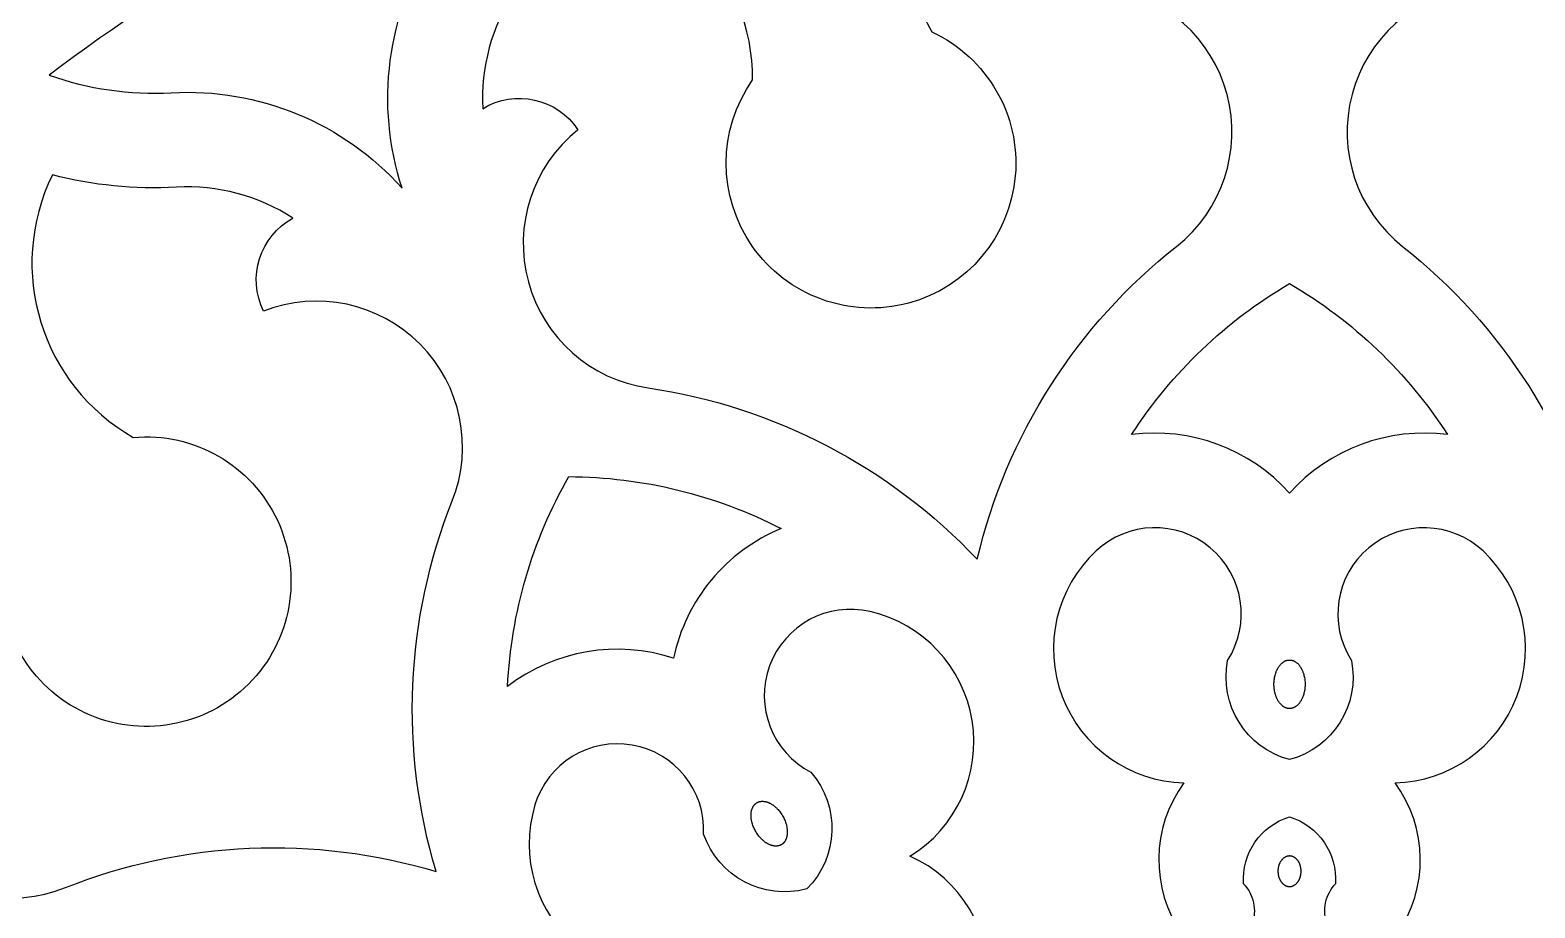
# Model space of a CAD drawing. Extents: x 10744 to 12749, y 6669 to 8676.
# Drawn here: x 11480.5 to 11798.5, y 7845.2 to 8030.8 of the extents above; entities that cross this region are included whole.
import ezdxf

# ---------------------------------------------------------------- set-up
doc = ezdxf.new("R2010")
doc.units = 0
doc.layers.add('LAYER_01', color=1, linetype='CONTINUOUS')

msp = doc.modelspace()

# ---------------------------------------------------------------- linework, layer by layer
at = {"layer": 'LAYER_01'}
for points in [[(11633.19, 8020.21, 0.395706), (11593.69, 8062.75, -0.07715), (11582.82, 8038.76, 0.159346), (11576.18, 8014.15, -0.402688), (11596.3, 8009.71, 0.655404), (11611.12, 7955.12, -0.168973), (11680.65, 7918.91, -0.168973), (11722.77, 7985.04, 0.655404), (11708.3, 8039.73, -0.402688), (11723.5, 8053.63, 0.159346), (11705.46, 8071.62, -0.07715), (11684.04, 8086.96, 0.395706), (11671.1, 8030.37, -2.755711)], [(11822.21, 8030.37, 0.395706), (11809.27, 8086.96, -0.07715), (11787.86, 8071.62, 0.159346), (11769.81, 8053.63, -0.402688), (11785.01, 8039.73, 0.655404), (11770.55, 7985.04, -0.168973), (11812.66, 7918.91, -0.168973), (11882.2, 7955.12, 0.655404), (11897.02, 8009.71, -0.402688), (11917.13, 8014.15, 0.159346), (11910.5, 8038.76, -0.07715), (11899.63, 8062.75, 0.395706), (11860.12, 8020.21, -2.755711)], [(11575.76, 8073.91, 0.060588), (11484.54, 8021.25, 0.099926), (11510.34, 8017.53, -0.227654), (11559.14, 7997.36, -0.227654), (11566.08, 8049.71, 0.099926)], [(11566.33, 7852.9, -0.168973), (11569.73, 7931.23, 0.655404), (11529.87, 7971.36, -0.402688), (11536.08, 7991, 0.159346), (11511.45, 7997.56, -0.07715), (11485.24, 8000.14, 0.395706), (11502.33, 7944.66, -2.755711), (11474.57, 7916.9, 0.395706), (11419.09, 7933.99, -0.07715), (11421.67, 7907.78, 0.159346), (11428.23, 7883.15, -0.402688), (11447.87, 7889.36, 0.655404), (11488, 7849.5, -0.168973)], [(11746.66, 7932.88, 0.246903), (11713.29, 7945.25, -0.117913), (11746.66, 7977.19, -0.117913), (11780.03, 7945.25, 0.246903)], [(11616.5, 7898.01, 0.246903), (11581.42, 7892.03, -0.117913), (11594.35, 7936.38, -0.117913), (11639.22, 7925.4, 0.246903)], [(11746.66, 7876.56, -0.394356), (11733.58, 7897.51, 0.882071), (11705.77, 7920.66, 0.670603), (11724.33, 7871.64, 0.318431), (11723.9, 7839.69, 1.084367), (11736.95, 7850.33, -0.346252), (11746.66, 7864.48, -0.346252), (11756.37, 7850.33, 1.084367), (11769.42, 7839.69, 0.318431), (11768.98, 7871.64, 0.670603), (11787.54, 7920.66, 0.882071), (11759.74, 7897.51, -0.394356)], [(11644.66, 7849.23, -0.394356), (11622.86, 7860.83, 0.882071), (11587.21, 7866.98, 0.670603), (11627.79, 7833.81, 0.318431), (11643.39, 7805.92, 1.084367), (11649.37, 7821.66, -0.346252), (11650.7, 7838.77, -0.346252), (11666.19, 7831.37, 1.084367), (11682.81, 7828.68, 0.318431), (11666.46, 7856.14, 0.670603), (11658.02, 7907.86, 0.882071), (11645.52, 7873.91, -0.394356)]]:
    msp.add_lwpolyline(points, format="xyb", close=True, dxfattribs=at)
for points in [[(11746.66, 7887.35), (11746.58, 7887.35), (11746.55, 7887.35), (11746.51, 7887.35), (11746.47, 7887.36), (11746.44, 7887.36), (11746.4, 7887.36), (11746.36, 7887.37), (11746.32, 7887.37), (11746.29, 7887.38), (11746.25, 7887.39), (11746.21, 7887.39), (11746.17, 7887.4), (11746.14, 7887.41), (11746.1, 7887.42), (11746.06, 7887.43), (11746.02, 7887.44), (11745.98, 7887.46), (11745.95, 7887.47), (11745.91, 7887.48), (11745.83, 7887.51), (11745.75, 7887.55), (11745.68, 7887.58), (11745.6, 7887.62), (11745.52, 7887.66), (11745.45, 7887.71), (11745.37, 7887.76), (11745.3, 7887.81), (11745.22, 7887.86), (11745.15, 7887.92), (11745.07, 7887.98), (11745, 7888.05), (11744.93, 7888.11), (11744.86, 7888.18), (11744.79, 7888.26), (11744.72, 7888.33), (11744.65, 7888.41), (11744.59, 7888.5), (11744.52, 7888.58), (11744.46, 7888.67), (11744.39, 7888.76), (11744.33, 7888.85), (11744.27, 7888.95), (11744.22, 7889.04), (11744.16, 7889.14), (11744.11, 7889.24), (11744.05, 7889.35), (11744, 7889.45), (11743.95, 7889.56), (11743.91, 7889.67), (11743.86, 7889.78), (11743.82, 7889.89), (11743.78, 7890.01), (11743.74, 7890.12), (11743.7, 7890.24), (11743.67, 7890.35), (11743.63, 7890.47), (11743.6, 7890.59), (11743.55, 7890.83), (11743.5, 7891.07), (11743.46, 7891.31), (11743.43, 7891.55), (11743.4, 7891.78), (11743.38, 7892.02), (11743.37, 7892.25), (11743.37, 7892.48), (11743.37, 7892.71), (11743.38, 7892.94), (11743.4, 7893.18), (11743.43, 7893.41), (11743.46, 7893.65), (11743.5, 7893.89), (11743.55, 7894.13), (11743.6, 7894.37), (11743.63, 7894.49), (11743.67, 7894.6), (11743.7, 7894.72), (11743.74, 7894.84), (11743.78, 7894.95), (11743.82, 7895.07), (11743.86, 7895.18), (11743.91, 7895.29), (11743.95, 7895.4), (11744, 7895.51), (11744.05, 7895.61), (11744.11, 7895.71), (11744.16, 7895.82), (11744.22, 7895.92), (11744.27, 7896.01), (11744.33, 7896.11), (11744.39, 7896.2), (11744.46, 7896.29), (11744.52, 7896.38), (11744.59, 7896.46), (11744.65, 7896.55), (11744.72, 7896.63), (11744.79, 7896.7), (11744.86, 7896.78), (11744.93, 7896.85), (11745, 7896.91), (11745.07, 7896.98), (11745.15, 7897.04), (11745.22, 7897.1), (11745.3, 7897.15), (11745.37, 7897.2), (11745.45, 7897.25), (11745.52, 7897.3), (11745.6, 7897.34), (11745.68, 7897.38), (11745.75, 7897.41), (11745.83, 7897.45), (11745.91, 7897.48), (11745.95, 7897.49), (11745.98, 7897.5), (11746.02, 7897.52), (11746.06, 7897.53), (11746.1, 7897.54), (11746.14, 7897.55), (11746.17, 7897.56), (11746.21, 7897.56), (11746.25, 7897.57), (11746.29, 7897.58), (11746.32, 7897.59), (11746.36, 7897.59), (11746.4, 7897.6), (11746.44, 7897.6), (11746.47, 7897.6), (11746.51, 7897.61), (11746.55, 7897.61), (11746.58, 7897.61), (11746.66, 7897.61), (11746.73, 7897.61), (11746.77, 7897.61), (11746.8, 7897.61), (11746.84, 7897.6), (11746.88, 7897.6), (11746.92, 7897.6), (11746.95, 7897.59), (11746.99, 7897.59), (11747.03, 7897.58), (11747.07, 7897.57), (11747.1, 7897.56), (11747.14, 7897.56), (11747.18, 7897.55), (11747.22, 7897.54), (11747.26, 7897.53), (11747.29, 7897.52), (11747.33, 7897.5), (11747.37, 7897.49), (11747.41, 7897.48), (11747.49, 7897.45), (11747.56, 7897.41), (11747.64, 7897.38), (11747.71, 7897.34), (11747.79, 7897.3), (11747.87, 7897.25), (11747.94, 7897.2), (11748.02, 7897.15), (11748.09, 7897.1), (11748.17, 7897.04), (11748.24, 7896.98), (11748.31, 7896.91), (11748.38, 7896.85), (11748.46, 7896.78), (11748.53, 7896.7), (11748.59, 7896.63), (11748.66, 7896.55), (11748.73, 7896.46), (11748.79, 7896.38), (11748.86, 7896.29), (11748.92, 7896.2), (11748.98, 7896.11), (11749.04, 7896.01), (11749.1, 7895.92), (11749.15, 7895.82), (11749.21, 7895.71), (11749.26, 7895.61), (11749.31, 7895.51), (11749.36, 7895.4), (11749.41, 7895.29), (11749.45, 7895.18), (11749.5, 7895.07), (11749.54, 7894.95), (11749.58, 7894.84), (11749.61, 7894.72), (11749.65, 7894.6), (11749.68, 7894.49), (11749.71, 7894.37), (11749.77, 7894.13), (11749.82, 7893.89), (11749.86, 7893.65), (11749.89, 7893.41), (11749.91, 7893.18), (11749.93, 7892.94), (11749.94, 7892.71), (11749.94, 7892.48), (11749.94, 7892.25), (11749.93, 7892.02), (11749.91, 7891.78), (11749.89, 7891.55), (11749.86, 7891.31), (11749.82, 7891.07), (11749.77, 7890.83), (11749.71, 7890.59), (11749.68, 7890.47), (11749.65, 7890.35), (11749.61, 7890.24), (11749.58, 7890.12), (11749.54, 7890.01), (11749.5, 7889.89), (11749.45, 7889.78), (11749.41, 7889.67), (11749.36, 7889.56), (11749.31, 7889.45), (11749.26, 7889.35), (11749.21, 7889.24), (11749.15, 7889.14), (11749.1, 7889.04), (11749.04, 7888.95), (11748.98, 7888.85), (11748.92, 7888.76), (11748.86, 7888.67), (11748.79, 7888.58), (11748.73, 7888.5), (11748.66, 7888.41), (11748.59, 7888.33), (11748.53, 7888.26), (11748.46, 7888.18), (11748.38, 7888.11), (11748.31, 7888.05), (11748.24, 7887.98), (11748.17, 7887.92), (11748.09, 7887.86), (11748.02, 7887.81), (11747.94, 7887.76), (11747.87, 7887.71), (11747.79, 7887.66), (11747.71, 7887.62), (11747.64, 7887.58), (11747.56, 7887.55), (11747.49, 7887.51), (11747.41, 7887.48), (11747.37, 7887.47), (11747.33, 7887.46), (11747.29, 7887.44), (11747.26, 7887.43), (11747.22, 7887.42), (11747.18, 7887.41), (11747.14, 7887.4), (11747.1, 7887.39), (11747.07, 7887.39), (11747.03, 7887.38), (11746.99, 7887.37), (11746.95, 7887.37), (11746.92, 7887.36), (11746.88, 7887.36), (11746.84, 7887.36), (11746.8, 7887.35), (11746.77, 7887.35), (11746.73, 7887.35)], [(11639.27, 7858.57), (11639.21, 7858.54), (11639.17, 7858.52), (11639.14, 7858.5), (11639.11, 7858.49), (11639.07, 7858.47), (11639.04, 7858.46), (11639, 7858.44), (11638.97, 7858.43), (11638.93, 7858.42), (11638.9, 7858.4), (11638.86, 7858.39), (11638.82, 7858.38), (11638.79, 7858.37), (11638.75, 7858.36), (11638.71, 7858.35), (11638.67, 7858.34), (11638.63, 7858.33), (11638.59, 7858.32), (11638.55, 7858.32), (11638.47, 7858.3), (11638.39, 7858.29), (11638.3, 7858.29), (11638.22, 7858.28), (11638.13, 7858.28), (11638.04, 7858.28), (11637.95, 7858.28), (11637.86, 7858.29), (11637.77, 7858.3), (11637.68, 7858.31), (11637.58, 7858.33), (11637.49, 7858.35), (11637.39, 7858.37), (11637.3, 7858.4), (11637.2, 7858.43), (11637.1, 7858.46), (11637, 7858.49), (11636.9, 7858.53), (11636.8, 7858.57), (11636.71, 7858.62), (11636.61, 7858.66), (11636.51, 7858.71), (11636.41, 7858.77), (11636.31, 7858.82), (11636.21, 7858.88), (11636.11, 7858.94), (11636.02, 7859), (11635.92, 7859.07), (11635.82, 7859.14), (11635.73, 7859.21), (11635.63, 7859.28), (11635.54, 7859.36), (11635.45, 7859.44), (11635.36, 7859.52), (11635.27, 7859.6), (11635.18, 7859.68), (11635.09, 7859.77), (11635, 7859.85), (11634.84, 7860.03), (11634.67, 7860.22), (11634.52, 7860.4), (11634.37, 7860.59), (11634.23, 7860.79), (11634.1, 7860.98), (11633.98, 7861.18), (11633.86, 7861.37), (11633.75, 7861.57), (11633.64, 7861.78), (11633.54, 7861.99), (11633.44, 7862.21), (11633.35, 7862.43), (11633.26, 7862.66), (11633.18, 7862.89), (11633.11, 7863.13), (11633.08, 7863.24), (11633.05, 7863.36), (11633.02, 7863.48), (11633, 7863.6), (11632.97, 7863.72), (11632.95, 7863.84), (11632.93, 7863.96), (11632.92, 7864.08), (11632.9, 7864.19), (11632.89, 7864.31), (11632.88, 7864.43), (11632.88, 7864.54), (11632.87, 7864.66), (11632.87, 7864.77), (11632.87, 7864.89), (11632.88, 7865), (11632.88, 7865.11), (11632.89, 7865.22), (11632.9, 7865.33), (11632.92, 7865.43), (11632.93, 7865.54), (11632.95, 7865.64), (11632.98, 7865.74), (11633, 7865.84), (11633.03, 7865.94), (11633.05, 7866.03), (11633.08, 7866.12), (11633.12, 7866.21), (11633.15, 7866.3), (11633.19, 7866.38), (11633.23, 7866.47), (11633.27, 7866.55), (11633.31, 7866.62), (11633.36, 7866.7), (11633.41, 7866.77), (11633.45, 7866.84), (11633.5, 7866.91), (11633.56, 7866.97), (11633.58, 7867), (11633.61, 7867.03), (11633.64, 7867.06), (11633.66, 7867.09), (11633.69, 7867.12), (11633.72, 7867.15), (11633.75, 7867.17), (11633.78, 7867.2), (11633.8, 7867.22), (11633.83, 7867.25), (11633.86, 7867.27), (11633.89, 7867.3), (11633.92, 7867.32), (11633.95, 7867.34), (11633.98, 7867.36), (11634.01, 7867.39), (11634.04, 7867.41), (11634.08, 7867.43), (11634.14, 7867.46), (11634.2, 7867.5), (11634.23, 7867.52), (11634.27, 7867.53), (11634.3, 7867.55), (11634.34, 7867.56), (11634.37, 7867.58), (11634.4, 7867.59), (11634.44, 7867.61), (11634.48, 7867.62), (11634.51, 7867.63), (11634.55, 7867.64), (11634.59, 7867.66), (11634.62, 7867.67), (11634.66, 7867.68), (11634.7, 7867.69), (11634.74, 7867.7), (11634.78, 7867.71), (11634.82, 7867.71), (11634.86, 7867.72), (11634.94, 7867.73), (11635.02, 7867.74), (11635.1, 7867.75), (11635.19, 7867.76), (11635.28, 7867.76), (11635.37, 7867.76), (11635.46, 7867.75), (11635.55, 7867.74), (11635.64, 7867.73), (11635.73, 7867.72), (11635.83, 7867.7), (11635.92, 7867.69), (11636.02, 7867.66), (11636.11, 7867.64), (11636.21, 7867.61), (11636.31, 7867.58), (11636.41, 7867.54), (11636.51, 7867.5), (11636.6, 7867.46), (11636.7, 7867.42), (11636.8, 7867.37), (11636.9, 7867.32), (11637, 7867.27), (11637.1, 7867.21), (11637.2, 7867.16), (11637.3, 7867.1), (11637.39, 7867.03), (11637.49, 7866.97), (11637.59, 7866.9), (11637.68, 7866.83), (11637.78, 7866.75), (11637.87, 7866.68), (11637.96, 7866.6), (11638.05, 7866.52), (11638.14, 7866.44), (11638.23, 7866.35), (11638.32, 7866.27), (11638.41, 7866.18), (11638.57, 7866), (11638.73, 7865.82), (11638.89, 7865.63), (11639.04, 7865.44), (11639.18, 7865.25), (11639.31, 7865.05), (11639.43, 7864.86), (11639.55, 7864.66), (11639.66, 7864.46), (11639.77, 7864.25), (11639.87, 7864.04), (11639.97, 7863.82), (11640.06, 7863.6), (11640.15, 7863.37), (11640.22, 7863.14), (11640.3, 7862.91), (11640.33, 7862.79), (11640.36, 7862.67), (11640.39, 7862.55), (11640.41, 7862.44), (11640.43, 7862.32), (11640.46, 7862.2), (11640.47, 7862.08), (11640.49, 7861.96), (11640.5, 7861.84), (11640.52, 7861.73), (11640.53, 7861.61), (11640.53, 7861.49), (11640.54, 7861.38), (11640.54, 7861.26), (11640.54, 7861.15), (11640.53, 7861.04), (11640.53, 7860.93), (11640.52, 7860.82), (11640.5, 7860.71), (11640.49, 7860.6), (11640.47, 7860.5), (11640.46, 7860.4), (11640.43, 7860.3), (11640.41, 7860.2), (11640.38, 7860.1), (11640.36, 7860.01), (11640.32, 7859.91), (11640.29, 7859.82), (11640.26, 7859.74), (11640.22, 7859.65), (11640.18, 7859.57), (11640.14, 7859.49), (11640.1, 7859.41), (11640.05, 7859.34), (11640, 7859.27), (11639.95, 7859.2), (11639.9, 7859.13), (11639.85, 7859.07), (11639.83, 7859.04), (11639.8, 7859), (11639.77, 7858.98), (11639.75, 7858.95), (11639.72, 7858.92), (11639.69, 7858.89), (11639.66, 7858.86), (11639.63, 7858.84), (11639.6, 7858.81), (11639.58, 7858.79), (11639.55, 7858.76), (11639.52, 7858.74), (11639.49, 7858.72), (11639.46, 7858.69), (11639.43, 7858.67), (11639.4, 7858.65), (11639.36, 7858.63), (11639.33, 7858.61)], [(11746.66, 7856.19), (11746.6, 7856.19), (11746.55, 7856.18), (11746.49, 7856.18), (11746.44, 7856.18), (11746.38, 7856.17), (11746.33, 7856.16), (11746.27, 7856.15), (11746.21, 7856.13), (11746.16, 7856.12), (11746.1, 7856.1), (11746.04, 7856.08), (11745.98, 7856.06), (11745.93, 7856.04), (11745.87, 7856.02), (11745.81, 7855.99), (11745.76, 7855.96), (11745.7, 7855.93), (11745.64, 7855.9), (11745.59, 7855.86), (11745.53, 7855.83), (11745.48, 7855.79), (11745.43, 7855.75), (11745.37, 7855.71), (11745.32, 7855.66), (11745.27, 7855.62), (11745.22, 7855.57), (11745.17, 7855.52), (11745.12, 7855.47), (11745.07, 7855.41), (11745.02, 7855.36), (11744.97, 7855.3), (11744.93, 7855.24), (11744.88, 7855.18), (11744.84, 7855.12), (11744.8, 7855.06), (11744.76, 7855), (11744.72, 7854.93), (11744.68, 7854.86), (11744.64, 7854.8), (11744.61, 7854.73), (11744.58, 7854.66), (11744.54, 7854.59), (11744.51, 7854.52), (11744.48, 7854.44), (11744.46, 7854.37), (11744.43, 7854.3), (11744.41, 7854.22), (11744.38, 7854.15), (11744.36, 7854.07), (11744.34, 7854), (11744.32, 7853.92), (11744.31, 7853.85), (11744.29, 7853.77), (11744.28, 7853.7), (11744.26, 7853.62), (11744.25, 7853.55), (11744.24, 7853.47), (11744.23, 7853.4), (11744.23, 7853.32), (11744.22, 7853.25), (11744.21, 7853.1), (11744.21, 7852.96), (11744.21, 7852.82), (11744.22, 7852.67), (11744.23, 7852.6), (11744.23, 7852.52), (11744.24, 7852.45), (11744.25, 7852.37), (11744.26, 7852.3), (11744.28, 7852.22), (11744.29, 7852.15), (11744.31, 7852.07), (11744.32, 7852), (11744.34, 7851.92), (11744.36, 7851.85), (11744.38, 7851.77), (11744.41, 7851.7), (11744.43, 7851.62), (11744.46, 7851.55), (11744.48, 7851.48), (11744.51, 7851.41), (11744.54, 7851.34), (11744.58, 7851.26), (11744.61, 7851.2), (11744.64, 7851.13), (11744.68, 7851.06), (11744.72, 7850.99), (11744.76, 7850.93), (11744.8, 7850.86), (11744.84, 7850.8), (11744.88, 7850.74), (11744.93, 7850.68), (11744.97, 7850.62), (11745.02, 7850.56), (11745.07, 7850.51), (11745.12, 7850.46), (11745.17, 7850.4), (11745.22, 7850.35), (11745.27, 7850.31), (11745.32, 7850.26), (11745.37, 7850.22), (11745.43, 7850.17), (11745.48, 7850.13), (11745.53, 7850.09), (11745.59, 7850.06), (11745.64, 7850.02), (11745.7, 7849.99), (11745.76, 7849.96), (11745.81, 7849.93), (11745.87, 7849.91), (11745.93, 7849.88), (11745.98, 7849.86), (11746.04, 7849.84), (11746.1, 7849.82), (11746.16, 7849.8), (11746.21, 7849.79), (11746.27, 7849.77), (11746.33, 7849.76), (11746.38, 7849.75), (11746.44, 7849.75), (11746.49, 7849.74), (11746.55, 7849.74), (11746.6, 7849.73), (11746.66, 7849.73), (11746.71, 7849.73), (11746.77, 7849.74), (11746.82, 7849.74), (11746.88, 7849.75), (11746.93, 7849.75), (11746.99, 7849.76), (11747.05, 7849.77), (11747.1, 7849.79), (11747.16, 7849.8), (11747.22, 7849.82), (11747.27, 7849.84), (11747.33, 7849.86), (11747.39, 7849.88), (11747.44, 7849.91), (11747.5, 7849.93), (11747.56, 7849.96), (11747.61, 7849.99), (11747.67, 7850.02), (11747.73, 7850.06), (11747.78, 7850.09), (11747.84, 7850.13), (11747.89, 7850.17), (11747.94, 7850.22), (11748, 7850.26), (11748.05, 7850.31), (11748.1, 7850.35), (11748.15, 7850.4), (11748.2, 7850.46), (11748.25, 7850.51), (11748.3, 7850.56), (11748.34, 7850.62), (11748.39, 7850.68), (11748.43, 7850.74), (11748.47, 7850.8), (11748.52, 7850.86), (11748.56, 7850.93), (11748.6, 7850.99), (11748.63, 7851.06), (11748.67, 7851.13), (11748.71, 7851.2), (11748.74, 7851.26), (11748.77, 7851.34), (11748.8, 7851.41), (11748.83, 7851.48), (11748.86, 7851.55), (11748.88, 7851.62), (11748.91, 7851.7), (11748.93, 7851.77), (11748.95, 7851.85), (11748.97, 7851.92), (11748.99, 7852), (11749.01, 7852.07), (11749.03, 7852.15), (11749.04, 7852.22), (11749.05, 7852.3), (11749.06, 7852.37), (11749.07, 7852.45), (11749.08, 7852.52), (11749.09, 7852.6), (11749.09, 7852.67), (11749.1, 7852.82), (11749.1, 7852.96), (11749.1, 7853.1), (11749.09, 7853.25), (11749.09, 7853.32), (11749.08, 7853.4), (11749.07, 7853.47), (11749.06, 7853.55), (11749.05, 7853.62), (11749.04, 7853.7), (11749.03, 7853.77), (11749.01, 7853.85), (11748.99, 7853.92), (11748.97, 7854), (11748.95, 7854.07), (11748.93, 7854.15), (11748.91, 7854.22), (11748.88, 7854.3), (11748.86, 7854.37), (11748.83, 7854.44), (11748.8, 7854.52), (11748.77, 7854.59), (11748.74, 7854.66), (11748.71, 7854.73), (11748.67, 7854.8), (11748.63, 7854.86), (11748.6, 7854.93), (11748.56, 7855), (11748.52, 7855.06), (11748.47, 7855.12), (11748.43, 7855.18), (11748.39, 7855.24), (11748.34, 7855.3), (11748.3, 7855.36), (11748.25, 7855.41), (11748.2, 7855.47), (11748.15, 7855.52), (11748.1, 7855.57), (11748.05, 7855.62), (11748, 7855.66), (11747.94, 7855.71), (11747.89, 7855.75), (11747.84, 7855.79), (11747.78, 7855.83), (11747.73, 7855.86), (11747.67, 7855.9), (11747.61, 7855.93), (11747.56, 7855.96), (11747.5, 7855.99), (11747.44, 7856.02), (11747.39, 7856.04), (11747.33, 7856.06), (11747.27, 7856.08), (11747.22, 7856.1), (11747.16, 7856.12), (11747.1, 7856.13), (11747.05, 7856.15), (11746.99, 7856.16), (11746.93, 7856.17), (11746.88, 7856.18), (11746.82, 7856.18), (11746.77, 7856.18), (11746.71, 7856.19)]]:
    msp.add_lwpolyline(points, close=True, dxfattribs=at)

doc.saveas('drawing.dxf')
